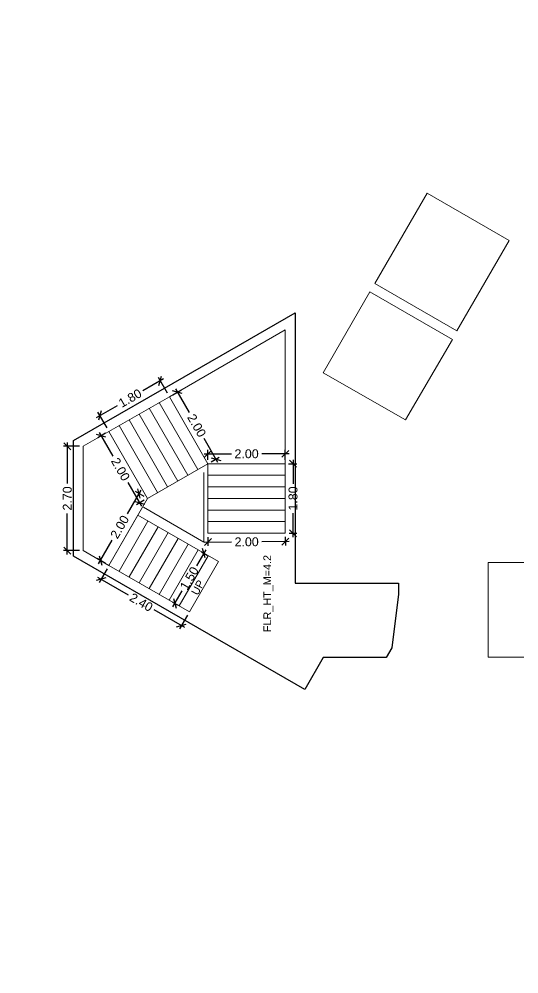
# Model space of a CAD drawing. Header units: metres. Extents: x 256329 to 886268, y -249371 to 355.
# Drawn here: x 284966.5 to 284979.42, y -630.33 to -605.62 of the extents above; entities that cross this region are included whole.
import ezdxf

# ---------------------------------------------------------------- set-up
doc = ezdxf.new("R2010")
doc.units = ezdxf.units.M
doc.header["$MEASUREMENT"] = 0
doc.header["$PDMODE"] = 35
doc.linetypes.add('CONTINOUS', pattern=[0])
doc.layers.get('0').update_dxf_attribs({"lineweight": 18})
doc.layers.get('Defpoints').update_dxf_attribs({"lineweight": 20})
doc.layers.add('A_TEXT', color=4, linetype='Continuous', lineweight=0, transparency=0.3)
for name, color, linetype, lineweight in [('BLK_1_FLR_-1_LIFT_10', 1, 'Continuous', 0), ('BLK_1_FLR_-1_LIFT_8', 1, 'Continuous', 0), ('BLK_1_FLR_-1_LIFT_9', 1, 'Continuous', 0), ('BLK_1_FLR_-2_STAIR_4_FLIGHT_1', 7, 'Continuous', 0), ('BLK_1_FLR_-2_STAIR_4_FLIGHT_2', 7, 'Continuous', 0), ('BLK_1_FLR_-2_STAIR_4_FLIGHT_3', 7, 'Continuous', 0), ('BLK_1_FLR_-2_STAIR_4_LANDING_1', 7, 'Continuous', 0), ('BLK_1_FLR_-2_STAIR_4_LANDING_2', 7, 'Continuous', 0)]:
    doc.layers.add(name, color=color, linetype=linetype, lineweight=lineweight)
doc.layers.add('BLK_1_FLR_-2_STAIR_4', color=7, linetype='Continuous', plot=False)
doc.styles.add('Arial', font='arial.ttf')
doc.styles.get("Standard").update_dxf_attribs({"font": 'arial.ttf'})
doc.dimstyles.new('METRIC DIM', dxfattribs={"dimtxt": 0.23, "dimasz": 0.18, "dimexe": 0.1, "dimexo": 0.1, "dimgap": 0.09, "dimtad": 0, "dimzin": 0, "dimdsep": 46, "dimtxsty": 'Standard', "dimblk": 'OBLIQUE', "dimcen": 0, "dimdle": 0.1, "dimclrd": 147, "dimclre": 147, "dimclrt": 7, "dimadec": 0, "dimazin": 0, "dimtfac": 1, "dimtofl": 0, "dimtmove": 0, "dimatfit": 2, "dimfxl": 0.125, "dimtolj": 1, "dimtzin": 0, "dimarcsym": 0})

# ---------------------------------------------------------------- blocks, each defined once
blk = doc.blocks.new('_Oblique')
at = {"color": 0, "linetype": 'ByBlock', "lineweight": -2}
blk.add_line((-0.5, -0.5), (0.5, 0.5), dxfattribs=at)
blk = doc.blocks.new('*D854')
at = {"layer": 'BLK_1_FLR_-2_STAIR_4_FLIGHT_2', "color": 147, "lineweight": -2, "transparency": 16777216}
for p, q in [((284970.2331, -614.929293), (284969.693364, -615.23944)), ((284970.331666, -615.301534), (284970.096572, -614.892411)), ((284968.499007, -615.925748), (284969.038744, -615.615602)), ((284968.770982, -616.198344), (284968.535889, -615.789221))]:
    blk.add_line(p, q, dxfattribs=at)
at = {"layer": 'Defpoints', "color": 0, "linetype": 'CONTINOUS', "transparency": 16777216}
for p in [(284970.146395, -614.979116), (284970.381488, -615.388239, 0.042641), (284968.820805, -616.285049, 0.042641)]:
    blk.add_point(p, dxfattribs=at)
at = {"layer": 'BLK_1_FLR_-2_STAIR_4_FLIGHT_2', "color": 147, "linetype": 'CONTINOUS', "lineweight": -2, "transparency": 16777216, "xscale": 0.18, "yscale": 0.18, "zscale": 0.18}
for p, rotation in [((284970.146395, -614.979116), 29.88281300000001), ((284968.585712, -615.875925), 209.882813)]:
    blk.add_blockref('_Oblique', p, dxfattribs=dict(at, rotation=rotation))
at = {"layer": 'BLK_1_FLR_-2_STAIR_4_FLIGHT_2', "color": 7, "linetype": 'CONTINOUS', "transparency": 16777216, "insert": (284969.366054, -615.427521), "char_height": 0.23, "attachment_point": 5, "rotation": 29.8828126}
blk.add_mtext('\\A1;1.80', dxfattribs=at)
blk = doc.blocks.new('*D887')
at = {"layer": 'BLK_1_FLR_-2_STAIR_4_LANDING_1', "color": 147, "lineweight": -2, "transparency": 16777216}
for p, q in [((284969.645988, -617.805312), (284969.291845, -618.421238)), ((284969.730569, -617.969296), (284969.509451, -617.842158)), ((284968.548619, -619.713854), (284968.902763, -619.097928)), ((284968.732891, -619.704455), (284968.511773, -619.577317))]:
    blk.add_line(p, q, dxfattribs=at)
at = {"layer": 'Defpoints', "color": 0, "linetype": 'CONTINOUS', "transparency": 16777216}
for p in [(284969.596143, -617.892004), (284969.81726, -618.019141, 0.042641), (284968.819582, -619.7543, 0.042641)]:
    blk.add_point(p, dxfattribs=at)
at = {"layer": 'BLK_1_FLR_-2_STAIR_4_LANDING_1', "color": 147, "linetype": 'CONTINOUS', "lineweight": -2, "transparency": 16777216, "xscale": 0.18, "yscale": 0.18, "zscale": 0.18}
for p, rotation in [((284969.596143, -617.892004), 60.102044), ((284968.598464, -619.627162), 240.102044)]:
    blk.add_blockref('_Oblique', p, dxfattribs=dict(at, rotation=rotation))
at = {"layer": 'BLK_1_FLR_-2_STAIR_4_LANDING_1', "color": 7, "linetype": 'CONTINOUS', "transparency": 16777216, "insert": (284969.097304, -618.759583), "char_height": 0.23, "attachment_point": 5, "rotation": 60.1020442}
blk.add_mtext('\\A1;2.00', dxfattribs=at)
blk = doc.blocks.new('*D888')
at = {"layer": 'BLK_1_FLR_-2_STAIR_4_FLIGHT_2', "color": 147, "lineweight": -2, "transparency": 16777216}
for p, q in [((284968.7341, -616.334872), (284968.533382, -616.45021)), ((284968.570263, -616.313683), (284968.923862, -616.929037)), ((284969.666364, -618.221184), (284969.312765, -617.60583)), ((284969.730556, -618.068964), (284969.529837, -618.184303))]:
    blk.add_line(p, q, dxfattribs=at)
at = {"layer": 'Defpoints', "color": 0, "linetype": 'CONTINOUS', "transparency": 16777216}
for p in [(284968.620086, -616.400387), (284968.820805, -616.285049, 0.042641), (284969.81726, -618.019141, 0.042641)]:
    blk.add_point(p, dxfattribs=at)
at = {"layer": 'BLK_1_FLR_-2_STAIR_4_FLIGHT_2', "color": 147, "linetype": 'CONTINOUS', "lineweight": -2, "transparency": 16777216, "xscale": 0.18, "yscale": 0.18, "zscale": 0.18}
for p, rotation in [((284968.620086, -616.400387), 119.882813), ((284969.616542, -618.13448), 299.882813)]:
    blk.add_blockref('_Oblique', p, dxfattribs=dict(at, rotation=rotation))
at = {"layer": 'BLK_1_FLR_-2_STAIR_4_FLIGHT_2', "color": 7, "linetype": 'CONTINOUS', "transparency": 16777216, "insert": (284969.118314, -617.267434), "char_height": 0.23, "attachment_point": 5, "rotation": 299.8828126}
blk.add_mtext('\\A1;2.00', dxfattribs=at)
blk = doc.blocks.new('*D889')
at = {"layer": 'BLK_1_FLR_-2_STAIR_4_FLIGHT_3', "color": 147, "lineweight": -2, "transparency": 16777216}
for p, q in [((284971.278962, -619.150059), (284971.988778, -619.146881)), ((284971.378391, -619.022331), (284971.379409, -619.24961)), ((284973.479159, -619.14021), (284972.769343, -619.143387)), ((284973.37859, -619.013377), (284973.379608, -619.240656))]:
    blk.add_line(p, q, dxfattribs=at)
at = {"layer": 'Defpoints', "color": 0, "linetype": 'CONTINOUS', "transparency": 16777216}
for p in [(284971.377944, -618.922332, 0.042641), (284973.378143, -618.913378, 0.042641), (284973.37916, -619.140657)]:
    blk.add_point(p, dxfattribs=at)
at = {"layer": 'BLK_1_FLR_-2_STAIR_4_FLIGHT_3', "color": 147, "linetype": 'CONTINOUS', "lineweight": -2, "transparency": 16777216, "xscale": 0.18, "yscale": 0.18, "zscale": 0.18}
for p, rotation in [((284971.378961, -619.149611), 180.256477), ((284973.37916, -619.140657), 0.256477)]:
    blk.add_blockref('_Oblique', p, dxfattribs=dict(at, rotation=rotation))
at = {"layer": 'BLK_1_FLR_-2_STAIR_4_FLIGHT_3', "color": 7, "linetype": 'CONTINOUS', "transparency": 16777216, "insert": (284972.379061, -619.145134), "char_height": 0.23, "attachment_point": 5, "rotation": 0.2564771}
blk.add_mtext('\\A1;2.00', dxfattribs=at)
blk = doc.blocks.new('*D890')
at = {"layer": 'BLK_1_FLR_-2_STAIR_4_FLIGHT_1', "color": 147, "lineweight": -2, "transparency": 16777216}
for p, q in [((284971.322951, -619.352425), (284971.086942, -619.761384)), ((284971.214638, -619.405375), (284971.359579, -619.489021)), ((284970.473556, -620.824263), (284970.709565, -620.415304)), ((284970.46521, -620.703989), (284970.610152, -620.787634))]:
    blk.add_line(p, q, dxfattribs=at)
at = {"layer": 'Defpoints', "color": 0, "linetype": 'CONTINOUS', "transparency": 16777216}
for p in [(284971.128026, -619.355392, 0.042641), (284970.378598, -620.654005, 0.042641), (284970.52354, -620.737651)]:
    blk.add_point(p, dxfattribs=at)
at = {"layer": 'BLK_1_FLR_-2_STAIR_4_FLIGHT_1', "color": 147, "linetype": 'CONTINOUS', "lineweight": -2, "transparency": 16777216, "xscale": 0.18, "yscale": 0.18, "zscale": 0.18}
for p, rotation in [((284971.272967, -619.439037), 60.01084000000001), ((284970.52354, -620.737651), 240.01084)]:
    blk.add_blockref('_Oblique', p, dxfattribs=dict(at, rotation=rotation))
at = {"layer": 'BLK_1_FLR_-2_STAIR_4_FLIGHT_1', "color": 7, "linetype": 'CONTINOUS', "transparency": 16777216, "insert": (284970.898254, -620.088344), "char_height": 0.23, "attachment_point": 5, "rotation": 60.0108404}
blk.add_mtext('\\A1;1.50', dxfattribs=at)
blk = doc.blocks.new('*D891')
at = {"layer": 'BLK_1_FLR_-2_STAIR_4_LANDING_2', "color": 147, "lineweight": -2, "transparency": 16777216}
for p, q in [((284970.468193, -615.338416), (284970.676319, -615.218822)), ((284970.539791, -615.18194), (284970.89339, -615.797294)), ((284971.635892, -617.089442), (284971.282293, -616.474087)), ((284971.464648, -617.072509), (284971.672774, -616.952914))]:
    blk.add_line(p, q, dxfattribs=at)
at = {"layer": 'Defpoints', "color": 0, "linetype": 'CONTINOUS', "transparency": 16777216}
for p in [(284970.381488, -615.388239, 0.042641), (284970.589614, -615.268645), (284971.377944, -617.122332, 0.042641)]:
    blk.add_point(p, dxfattribs=at)
at = {"layer": 'BLK_1_FLR_-2_STAIR_4_LANDING_2', "color": 147, "linetype": 'CONTINOUS', "lineweight": -2, "transparency": 16777216, "xscale": 0.18, "yscale": 0.18, "zscale": 0.18}
for p, rotation in [((284970.589614, -615.268645), 119.882813), ((284971.586069, -617.002737), 299.882813)]:
    blk.add_blockref('_Oblique', p, dxfattribs=dict(at, rotation=rotation))
at = {"layer": 'BLK_1_FLR_-2_STAIR_4_LANDING_2', "color": 7, "linetype": 'CONTINOUS', "transparency": 16777216, "insert": (284971.087842, -616.135691), "char_height": 0.23, "attachment_point": 5, "rotation": 299.8828126}
blk.add_mtext('\\A1;2.00', dxfattribs=at)
blk = doc.blocks.new('*D892')
at = {"layer": 'BLK_1_FLR_-2_STAIR_4_LANDING_2', "color": 147, "lineweight": -2, "transparency": 16777216}
for p, q in [((284971.277944, -616.866681), (284971.987657, -616.866681)), ((284971.377944, -617.022332), (284971.377944, -616.766681)), ((284973.477944, -616.866681), (284972.76823, -616.866681)), ((284973.377944, -617.022332), (284973.377944, -616.766681))]:
    blk.add_line(p, q, dxfattribs=at)
at = {"layer": 'Defpoints', "color": 0, "linetype": 'CONTINOUS', "transparency": 16777216}
for p in [(284973.377944, -616.866681), (284971.377944, -617.122332, 0.042641), (284973.377944, -617.122332, 0.042641)]:
    blk.add_point(p, dxfattribs=at)
at = {"layer": 'BLK_1_FLR_-2_STAIR_4_LANDING_2', "color": 147, "linetype": 'CONTINOUS', "lineweight": -2, "transparency": 16777216, "xscale": 0.18, "yscale": 0.18, "zscale": 0.18, "rotation": 180}
blk.add_blockref('_Oblique', (284971.377944, -616.866681), dxfattribs=at)
at = {"layer": 'BLK_1_FLR_-2_STAIR_4_LANDING_2', "color": 147, "linetype": 'CONTINOUS', "lineweight": -2, "transparency": 16777216, "xscale": 0.18, "yscale": 0.18, "zscale": 0.18}
blk.add_blockref('_Oblique', (284973.377944, -616.866681), dxfattribs=at)
at = {"layer": 'BLK_1_FLR_-2_STAIR_4_LANDING_2', "color": 7, "linetype": 'CONTINOUS', "transparency": 16777216, "insert": (284972.377944, -616.866681), "char_height": 0.23, "attachment_point": 5}
blk.add_mtext('\\A1;2.00', dxfattribs=at)
blk = doc.blocks.new('*D893')
at = {"layer": 'BLK_1_FLR_-2_STAIR_4_FLIGHT_1', "color": 147, "lineweight": -2, "transparency": 16777216}
for p, q in [((284968.769599, -619.840912), (284968.564193, -620.196841)), ((284968.527564, -620.060246), (284969.315485, -620.514954)), ((284970.779476, -621.35982), (284969.991555, -620.905112)), ((284970.848287, -621.040519), (284970.642881, -621.396448))]:
    blk.add_line(p, q, dxfattribs=at)
at = {"layer": 'Defpoints', "color": 0, "linetype": 'CONTINOUS', "transparency": 16777216}
for p in [(284968.819582, -619.7543, 0.042641), (284970.89827, -620.953907, 0.042641), (284970.692864, -621.309836)]:
    blk.add_point(p, dxfattribs=at)
at = {"layer": 'BLK_1_FLR_-2_STAIR_4_FLIGHT_1', "color": 147, "linetype": 'CONTINOUS', "lineweight": -2, "transparency": 16777216, "xscale": 0.18, "yscale": 0.18, "zscale": 0.18}
for p, rotation in [((284968.614176, -620.110229), 150.01084), ((284970.692864, -621.309836), 330.01084)]:
    blk.add_blockref('_Oblique', p, dxfattribs=dict(at, rotation=rotation))
at = {"layer": 'BLK_1_FLR_-2_STAIR_4_FLIGHT_1', "color": 7, "linetype": 'CONTINOUS', "transparency": 16777216, "insert": (284969.65352, -620.710033), "char_height": 0.23, "attachment_point": 5, "rotation": 330.0108404}
blk.add_mtext('\\A1;2.40', dxfattribs=at)
blk = doc.blocks.new('*D894')
at = {"layer": 'BLK_1_FLR_-2_STAIR_4_FLIGHT_3', "color": 147, "lineweight": -2, "transparency": 16777216}
for p, q in [((284973.464145, -617.122332), (284973.679292, -617.122332)), ((284973.579292, -617.022332), (284973.579292, -617.644832)), ((284973.579292, -619.022332), (284973.579292, -618.399832)), ((284973.477944, -618.922332), (284973.679292, -618.922332))]:
    blk.add_line(p, q, dxfattribs=at)
at = {"layer": 'Defpoints', "color": 0, "linetype": 'CONTINOUS', "transparency": 16777216}
for p in [(284973.364145, -617.122332, 0.042641), (284973.579292, -617.122332), (284973.377944, -618.922332, 0.042641)]:
    blk.add_point(p, dxfattribs=at)
at = {"layer": 'BLK_1_FLR_-2_STAIR_4_FLIGHT_3', "color": 147, "linetype": 'CONTINOUS', "lineweight": -2, "transparency": 16777216, "xscale": 0.18, "yscale": 0.18, "zscale": 0.18}
for p, rotation in [((284973.579292, -617.122332), 90), ((284973.579292, -618.922332), 270)]:
    blk.add_blockref('_Oblique', p, dxfattribs=dict(at, rotation=rotation))
at = {"layer": 'BLK_1_FLR_-2_STAIR_4_FLIGHT_3', "color": 7, "linetype": 'CONTINOUS', "transparency": 16777216, "insert": (284973.579292, -618.022332), "char_height": 0.23, "attachment_point": 5, "rotation": 90}
blk.add_mtext('\\A1;1.80', dxfattribs=at)
blk = doc.blocks.new('*D895')
at = {"layer": 'BLK_1_FLR_-2_STAIR_4_LANDING_1', "color": 147, "lineweight": -2, "transparency": 16777216}
for p, q in [((284968.057031, -616.672042), (284967.643197, -616.672042)), ((284967.743197, -616.572042), (284967.743197, -617.631226)), ((284967.743197, -619.470982), (284967.743197, -618.411799)), ((284968.056368, -619.370982), (284967.643197, -619.370982))]:
    blk.add_line(p, q, dxfattribs=at)
at = {"layer": 'Defpoints', "color": 0, "linetype": 'CONTINOUS', "transparency": 16777216}
for p in [(284967.743197, -616.672042), (284968.157031, -616.672042, 0.042641), (284968.156368, -619.370982, 0.042641)]:
    blk.add_point(p, dxfattribs=at)
at = {"layer": 'BLK_1_FLR_-2_STAIR_4_LANDING_1', "color": 147, "linetype": 'CONTINOUS', "lineweight": -2, "transparency": 16777216, "xscale": 0.18, "yscale": 0.18, "zscale": 0.18}
for p, rotation in [((284967.743197, -616.672042), 90), ((284967.743197, -619.370982), 270)]:
    blk.add_blockref('_Oblique', p, dxfattribs=dict(at, rotation=rotation))
at = {"layer": 'BLK_1_FLR_-2_STAIR_4_LANDING_1', "color": 7, "linetype": 'CONTINOUS', "transparency": 16777216, "insert": (284967.743197, -618.021512), "char_height": 0.23, "attachment_point": 5, "rotation": 90}
blk.add_mtext('\\A1;2.70', dxfattribs=at)

msp = doc.modelspace()

# ---------------------------------------------------------------- linework, layer by layer
at = {"color": 5, "linetype": 'CONTINOUS'}
for points in [[(284971.274444, -619.15), (284971.274444, -617.35)], [(284971.274444, -619.15), (284969.71376, -618.24681)]]:
    msp.add_lwpolyline(points, close=True, dxfattribs=at)
at = {"layer": 'BLK_1_FLR_-1_LIFT_10', "color": 1, "linetype": 'ByBlock', "lineweight": 9, "elevation": 0.042641}
msp.add_lwpolyline([(284979.166072, -611.34599), (284977.814111, -613.683126), (284975.692798, -612.457348), (284977.044759, -610.120212)], close=True, dxfattribs=at)
at = {"layer": 'BLK_1_FLR_-1_LIFT_8', "color": 1, "linetype": 'ByBlock', "lineweight": 9, "elevation": 0.042641}
msp.add_lwpolyline([(284978.622597, -619.681934), (284981.02321, -619.681934), (284981.02321, -622.131334), (284978.622597, -622.131334)], close=True, dxfattribs=at)
at = {"layer": 'BLK_1_FLR_-1_LIFT_9', "color": 1, "linetype": 'ByBlock', "lineweight": 9, "elevation": 0.159638}
msp.add_lwpolyline([(284976.485812, -615.983603), (284974.358719, -614.770167), (284975.568104, -612.67335), (284977.701084, -613.904955)], close=True, dxfattribs=at)
at = {"layer": 'BLK_1_FLR_-2_STAIR_4', "color": 7, "linetype": 'CONTINOUS'}
msp.add_lwpolyline([(284967.903013, -619.517178), (284967.903748, -616.526483), (284968.693904, -616.065806), (284970.255039, -615.168737), (284973.632926, -613.217927), (284973.629899, -620.210329), (284976.306491, -620.210999), (284976.306419, -620.500292), (284976.128854, -621.885474), (284975.982642, -622.138806), (284974.359701, -622.138494), (284973.879491, -622.969459)], close=True, dxfattribs=at)
at = {"layer": 'BLK_1_FLR_-2_STAIR_4_FLIGHT_1', "color": 3, "linetype": 'CONTINOUS'}
for p, q in [((284969.567342, -618.452201), (284968.819582, -619.7543)), ((284969.828846, -618.605637), (284969.079418, -619.904251)), ((284970.088682, -618.755588), (284969.339254, -620.054202)), ((284970.348518, -618.905539), (284969.59909, -620.204153)), ((284970.608354, -619.05549), (284969.858926, -620.354104)), ((284970.86819, -619.205441), (284970.118762, -620.504054)), ((284971.128026, -619.355392), (284970.378598, -620.654005)), ((284971.387862, -619.505342), (284970.638434, -620.803956)), ((284971.647698, -619.655293), (284970.89827, -620.953907))]:
    msp.add_line(p, q, dxfattribs=at)
at = {"layer": 'BLK_1_FLR_-2_STAIR_4_FLIGHT_1', "ltscale": 0.05}
msp.add_lwpolyline([(284969.567342, -618.452201), (284971.647698, -619.655293), (284970.89827, -620.953907), (284968.819582, -619.7543), (284969.567342, -618.452201)], dxfattribs=at)
at = {"layer": 'BLK_1_FLR_-2_STAIR_4_FLIGHT_2', "color": 3, "linetype": 'CONTINOUS'}
for p, q in [((284971.377944, -617.122332), (284970.381488, -615.388239)), ((284970.857716, -617.421268), (284969.861261, -615.687176)), ((284971.11783, -617.2718), (284970.121374, -615.537707)), ((284970.337488, -617.720205), (284969.341033, -615.986112)), ((284970.597602, -617.570736), (284969.601147, -615.836644)), ((284970.077374, -617.869673), (284969.080919, -616.135581)), ((284969.81726, -618.019141), (284968.820805, -616.285049))]:
    msp.add_line(p, q, dxfattribs=at)
at = {"layer": 'BLK_1_FLR_-2_STAIR_4_FLIGHT_2', "color": 7, "linetype": 'CONTINOUS'}
msp.add_lwpolyline([(284968.820805, -616.285049), (284970.381488, -615.388239), (284971.377944, -617.122332), (284969.81726, -618.019141), (284968.820805, -616.285049)], dxfattribs=at)
at = {"layer": 'BLK_1_FLR_-2_STAIR_4_FLIGHT_3', "color": 3, "linetype": 'CONTINOUS'}
for p, q in [((284971.377944, -617.122332), (284973.377944, -617.122332)), ((284971.377944, -617.422332), (284973.377944, -617.422332)), ((284971.377944, -617.722332), (284973.377944, -617.722332)), ((284971.377944, -618.022332), (284973.377944, -618.022332)), ((284971.377944, -618.322332), (284973.377944, -618.322332)), ((284971.377944, -618.622332), (284973.377944, -618.622332)), ((284971.377944, -618.922332), (284973.377944, -618.922332))]:
    msp.add_line(p, q, dxfattribs=at)
at = {"layer": 'BLK_1_FLR_-2_STAIR_4_FLIGHT_3', "color": 7, "linetype": 'CONTINOUS'}
msp.add_lwpolyline([(284971.377944, -618.922332), (284971.377944, -617.122332), (284973.377944, -617.122332), (284973.377944, -618.922332)], close=True, dxfattribs=at)
at = {"layer": 'BLK_1_FLR_-2_STAIR_4_LANDING_1', "color": 7, "linetype": 'CONTINOUS'}
msp.add_lwpolyline([(284968.156368, -619.370982), (284968.157031, -616.672042), (284968.820805, -616.285049), (284969.81726, -618.019141), (284968.819582, -619.7543), (284968.156368, -619.370982)], dxfattribs=at)
at = {"layer": 'BLK_1_FLR_-2_STAIR_4_LANDING_2', "color": 7, "linetype": 'CONTINOUS'}
msp.add_lwpolyline([(284971.377944, -617.122332), (284970.381488, -615.388239), (284973.378667, -613.657297), (284973.378667, -617.122331), (284971.377944, -617.122332)], dxfattribs=at)

# ---------------------------------------------------------------- texts
at = {"layer": 'A_TEXT', "lineweight": 0, "insert": (284971.686145, -619.479499), "char_height": 0.2, "width": 2.485498, "attachment_point": 9, "rotation": 61.8720228, "style": 'Arial'}
msp.add_mtext('\\pxi2.2673,qc;UP', dxfattribs=at)
at = {"layer": 'BLK_1_FLR_-2_STAIR_4', "color": 7, "linetype": 'CONTINOUS', "insert": (284972.81225, -621.479574, -0.042641), "char_height": 0.2, "attachment_point": 1, "rotation": 90}
msp.add_mtext_dynamic_manual_height_columns('FLR_HT_M=4.2', width=2.272281, gutter_width=0.405, heights=[0.300679], dxfattribs=at)

# ---------------------------------------------------------------- dimensions: what is measured, and where the dimension line sits
at = {"layer": 'BLK_1_FLR_-2_STAIR_4_FLIGHT_1', "color": 2, "linetype": 'CONTINOUS'}
dim = msp.add_aligned_dim(p1=(284971.128026, -619.355392), p2=(284970.378598, -620.654005), distance=0.167346, dimstyle='METRIC DIM', override={"dimfxl": 0.18}, dxfattribs=at)
dim.commit()
dim.dimension.update_dxf_attribs({"geometry": '*D890', "text_midpoint": (284970.898254, -620.088344, -0.042641)})
at = {"layer": 'BLK_1_FLR_-2_STAIR_4_FLIGHT_1', "color": 1, "linetype": 'CONTINOUS'}
dim = msp.add_aligned_dim(p1=(284968.819582, -619.7543), p2=(284970.89827, -620.953907), distance=-0.410947, dimstyle='METRIC DIM', override={"dimfxl": 0.18}, dxfattribs=at)
dim.commit()
dim.dimension.update_dxf_attribs({"geometry": '*D893', "text_midpoint": (284969.65352, -620.710033, -0.042641)})
at = {"layer": 'BLK_1_FLR_-2_STAIR_4_FLIGHT_2', "color": 1, "linetype": 'CONTINOUS'}
dim = msp.add_aligned_dim(p1=(284968.820805, -616.285049), p2=(284970.381488, -615.388239), distance=0.471858, dimstyle='METRIC DIM', override={"dimfxl": 0.18}, dxfattribs=at)
dim.commit()
dim.dimension.update_dxf_attribs({"geometry": '*D854', "text_midpoint": (284969.366054, -615.427521, -0.042641)})
at = {"layer": 'BLK_1_FLR_-2_STAIR_4_FLIGHT_2', "color": 2, "linetype": 'CONTINOUS'}
dim = msp.add_aligned_dim(p1=(284969.81726, -618.019141), p2=(284968.820805, -616.285049), distance=0.231497, dimstyle='METRIC DIM', override={"dimfxl": 0.18}, dxfattribs=at)
dim.commit()
dim.dimension.update_dxf_attribs({"geometry": '*D888', "text_midpoint": (284969.118314, -617.267434, -0.042641)})
at = {"layer": 'BLK_1_FLR_-2_STAIR_4_FLIGHT_3', "color": 1, "linetype": 'CONTINOUS'}
dim = msp.add_linear_dim(base=(284973.579292, -617.122332, -0.042641), p1=(284973.377944, -618.922332), p2=(284973.364145, -617.122332), angle=90, dimstyle='METRIC DIM', override={"dimfxl": 0.18}, dxfattribs=at)
dim.commit()
dim.dimension.update_dxf_attribs({"geometry": '*D894', "text_midpoint": (284973.579292, -618.022332, -0.042641)})
at = {"layer": 'BLK_1_FLR_-2_STAIR_4_FLIGHT_3', "color": 2, "linetype": 'CONTINOUS'}
dim = msp.add_aligned_dim(p1=(284971.377944, -618.922332), p2=(284973.378143, -618.913378), distance=-0.227281, dimstyle='METRIC DIM', override={"dimfxl": 0.18}, dxfattribs=at)
dim.commit()
dim.dimension.update_dxf_attribs({"geometry": '*D889', "text_midpoint": (284972.379061, -619.145134, -0.042641)})
at = {"layer": 'BLK_1_FLR_-2_STAIR_4_LANDING_1', "color": 1, "linetype": 'CONTINOUS'}
dim = msp.add_linear_dim(base=(284967.743197, -616.672042, -0.042641), p1=(284968.156368, -619.370982), p2=(284968.157031, -616.672042), angle=90, dimstyle='METRIC DIM', override={"dimfxl": 0.18}, dxfattribs=at)
dim.commit()
dim.dimension.update_dxf_attribs({"geometry": '*D895', "text_midpoint": (284967.743197, -618.021512, -0.042641)})
at = {"layer": 'BLK_1_FLR_-2_STAIR_4_LANDING_1', "color": 2, "linetype": 'CONTINOUS'}
dim = msp.add_aligned_dim(p1=(284968.819582, -619.7543), p2=(284969.81726, -618.019141), distance=0.255062, dimstyle='METRIC DIM', override={"dimfxl": 0.18}, dxfattribs=at)
dim.commit()
dim.dimension.update_dxf_attribs({"geometry": '*D887', "text_midpoint": (284969.097304, -618.759583, -0.042641)})
at = {"layer": 'BLK_1_FLR_-2_STAIR_4_LANDING_2', "color": 2, "linetype": 'CONTINOUS'}
dim = msp.add_aligned_dim(p1=(284971.377944, -617.122332), p2=(284970.381488, -615.388239), distance=-0.24004, dimstyle='METRIC DIM', override={"dimfxl": 0.18}, dxfattribs=at)
dim.commit()
dim.dimension.update_dxf_attribs({"geometry": '*D891', "text_midpoint": (284971.087842, -616.135691, -0.042641)})
at = {"layer": 'BLK_1_FLR_-2_STAIR_4_LANDING_2', "color": 1, "linetype": 'CONTINOUS'}
dim = msp.add_aligned_dim(p1=(284971.377944, -617.122332), p2=(284973.377944, -617.122332), distance=0.255651, dimstyle='METRIC DIM', override={"dimfxl": 0.18}, dxfattribs=at)
dim.commit()
dim.dimension.update_dxf_attribs({"geometry": '*D892', "text_midpoint": (284972.377944, -616.866681, -0.042641)})

doc.saveas('drawing.dxf')
